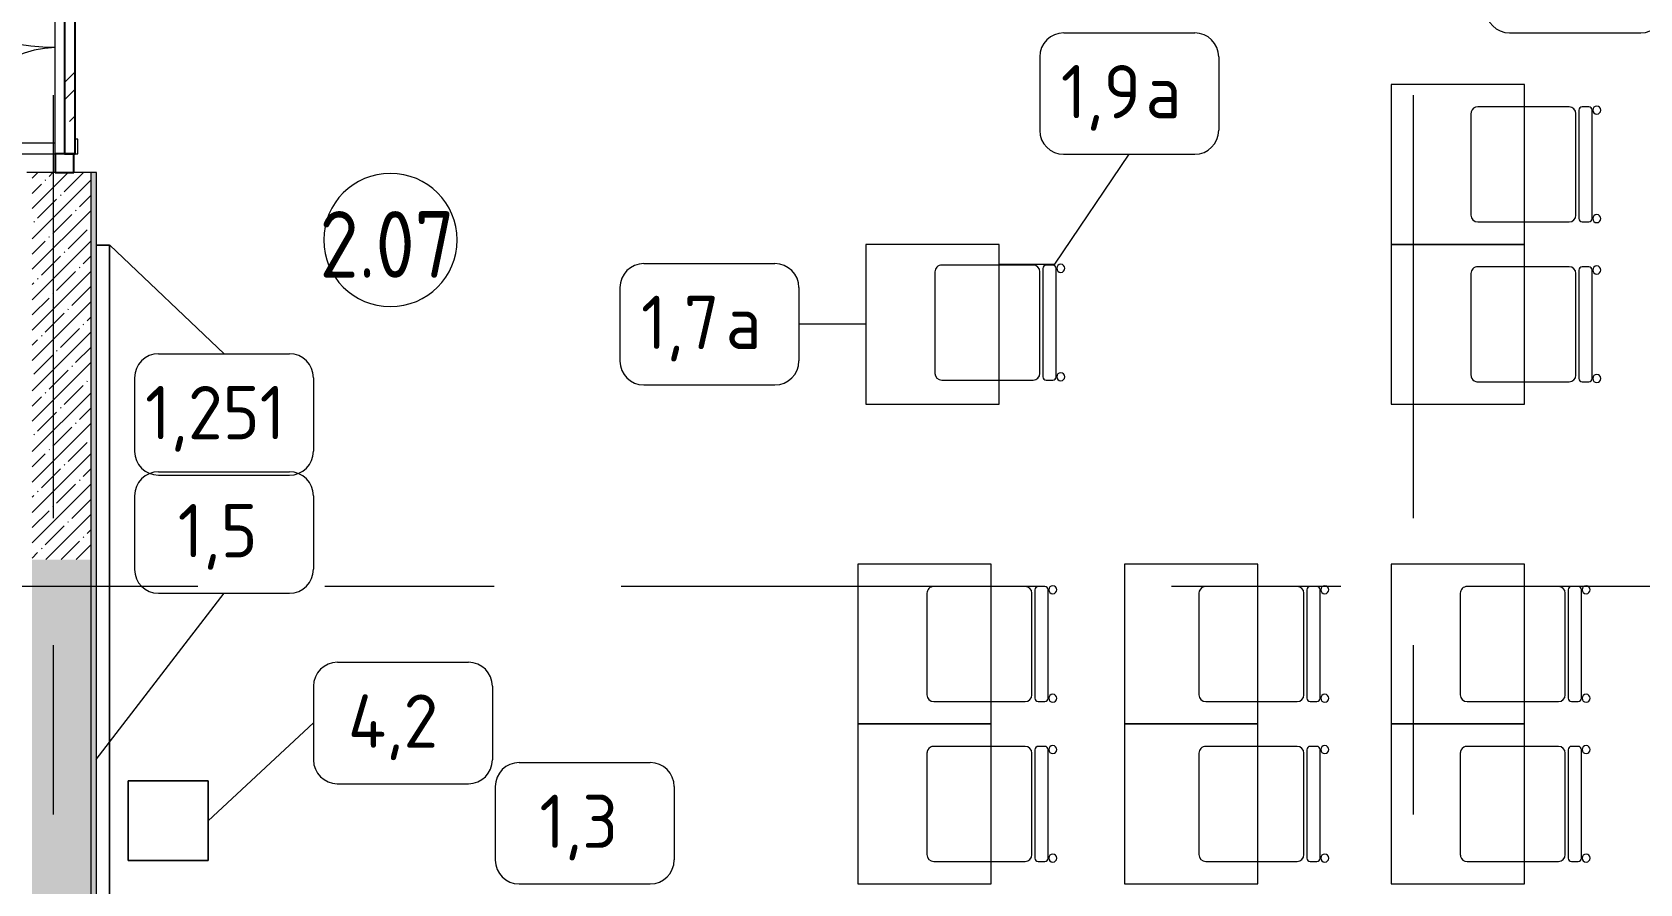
# Model space of a CAD drawing. Header units: millimetres. Extents: x 35092 to 251863, y -8553 to 29549.
# Drawn here: x 75480 to 81509, y 6683 to 9879 of the extents above; entities that cross this region are included whole.
import ezdxf

# ---------------------------------------------------------------- set-up
doc = ezdxf.new("R2010")
doc.units = ezdxf.units.MM
doc.linetypes.add('Осевая', pattern=[3175, 635, -476.25, 1587.5, -476.25])
for name, color, linetype, lineweight in [('A-AREA-IDEN', 7, 'Continuous', 9), ('A-DETL-GENF', 7, 'Continuous', 9), ('A-GLAZ-CURT', 7, 'Continuous', 9), ('A-GLAZ-CURT-1', 7, 'Continuous', 25), ('A-GLAZ-CWMG', 7, 'Continuous', 9), ('A-GLAZ-CWMG-1', 7, 'Continuous', 25), ('A-WALL', 7, 'Continuous', 9), ('I-FURN-IDEN', 7, 'Continuous', 9), ('I-WALL', 7, 'Continuous', 9), ('Оси-2', 7, 'Осевая', 9)]:
    doc.layers.add(name, color=color, linetype=linetype, lineweight=lineweight)
for name, color, linetype, lineweight, true_color in [('A-DOOR-1', 7, 'Continuous', 9, 0xc0c0c0), ('A-WALL-1', 9, 'Continuous', 9, 0x808080), ('A-WALL-FNSH-1', 9, 'Continuous', 9, 0x808080), ('I-FURN-1', 9, 'Continuous', 9, 0x808080)]:
    doc.layers.add(name, color=color, linetype=linetype, lineweight=lineweight, true_color=true_color)
doc.styles.add('GOST Common', font='GOST_Common.ttf', dxfattribs={"height": 200})
doc.styles.add('GOST Common_1', font='GOST_Common.ttf', dxfattribs={"width": 0.9, "height": 250})
pattern_1 = [(45, (0, 0), (-57.02463, 57.02463), []), (45, (57.025, 0), (-57.02463, 57.02463), [100.806, -20.161, 3.353, -16.808])]

# ---------------------------------------------------------------- blocks, each defined once
blk = doc.blocks.new('Стол базовый прямоугольный - 1_7а-25476368-План расстановки мебели и оборудования 2 этажа в осях 12-23')
at = {"layer": 'I-FURN-1'}
for p, q in [((250, 300), (-250, 300)), ((-250, 300), (-250, -300)), ((250, -300), (250, 300)), ((-250, -300), (250, -300))]:
    blk.add_line(p, q, dxfattribs=at)
blk = doc.blocks.new('Стул Breuer - 1_9а-V99-План расстановки мебели и оборудования 2 этажа в осях 12-23')
at = {"layer": 'I-FURN-1'}
for p, q in [((190.5, 241.3), (-190.5, 241.3)), ((-215.9, 215.9), (-215.9, 0)), ((215.9, 0), (215.9, 215.9)), ((-215.9, 0), (-215.9, -127)), ((215.9, -127), (215.9, 0)), ((-215.9, -176.2), (-215.9, -200.8)), ((203.2, -163.5), (-203.2, -163.5)), ((-190.5, -152.4), (190.5, -152.4)), ((215.9, -200.8), (215.9, -176.2)), ((-203.2, -213.5), (203.2, -213.5))]:
    blk.add_line(p, q, dxfattribs=at)
for centre, radius, start, end in [((-190.5, 215.9), 25.4, 90, 180), ((190.5, 215.9), 25.4, 45, 90), ((190.5, 215.9), 25.4, 0, 45), ((-190.5, -127), 25.4, 180, 270), ((-203.2, -176.2), 12.7, 90, 180), ((190.5, -127), 25.4, 270, 360), ((203.2, -176.2), 12.7, 360, 90), ((-203.5, -230.6), 15.1, 360, 180), ((-203.5, -230.6), 15.1, 180, 360), ((-203.2, -200.8), 12.7, 180, 270), ((203.7, -230.6), 15.1, 360, 180), ((203.7, -230.6), 15.1, 180, 360), ((203.2, -200.8), 12.7, 270, 360)]:
    blk.add_arc(centre, radius, start, end, dxfattribs=at)
blk = doc.blocks.new('Стул Breuer - 1_9а-V79-План расстановки мебели и оборудования 2 этажа в осях 12-23')
at = {"layer": 'I-FURN-1'}
for p, q in [((190.5, 241.3), (-190.5, 241.3)), ((-215.9, 215.9), (-215.9, 0)), ((215.9, 0), (215.9, 215.9)), ((-215.9, 0), (-215.9, -127)), ((215.9, -127), (215.9, 0)), ((-215.9, -176.2), (-215.9, -200.8)), ((203.2, -163.5), (-203.2, -163.5)), ((-190.5, -152.4), (190.5, -152.4)), ((215.9, -200.8), (215.9, -176.2)), ((-203.2, -213.5), (203.2, -213.5))]:
    blk.add_line(p, q, dxfattribs=at)
for centre, radius, start, end in [((-190.5, 215.9), 25.4, 90, 180), ((190.5, 215.9), 25.4, 60, 90), ((190.5, 215.9), 25.4, 0, 60), ((-190.5, -127), 25.4, 180, 270), ((-203.2, -176.2), 12.7, 90, 180), ((190.5, -127), 25.4, 270, 360), ((203.2, -176.2), 12.7, 360, 90), ((-203.5, -230.6), 15.1, 360, 180), ((-203.5, -230.6), 15.1, 180, 360), ((-203.2, -200.8), 12.7, 180, 270), ((203.7, -230.6), 15.1, 360, 180), ((203.7, -230.6), 15.1, 180, 360), ((203.2, -200.8), 12.7, 270, 360)]:
    blk.add_arc(centre, radius, start, end, dxfattribs=at)
blk = doc.blocks.new('Стул Breuer - 1_9а-V100-План расстановки мебели и оборудования 2 этажа в осях 12-23')
at = {"layer": 'I-FURN-1'}
for p, q in [((190.5, 241.3), (-190.5, 241.3)), ((-215.9, 215.9), (-215.9, 20)), ((215.9, 20), (215.9, 215.9)), ((-215.9, 20), (-215.9, -127)), ((215.9, -127), (215.9, 20)), ((-215.9, -176.2), (-215.9, -200.8)), ((203.2, -163.5), (-203.2, -163.5)), ((-190.5, -152.4), (190.5, -152.4)), ((215.9, -200.8), (215.9, -176.2)), ((-203.2, -213.5), (203.2, -213.5))]:
    blk.add_line(p, q, dxfattribs=at)
for centre, radius, start, end in [((-190.5, 215.9), 25.4, 90, 180), ((190.5, 215.9), 25.4, 15, 90), ((190.5, 215.9), 25.4, 0, 15), ((-190.5, -127), 25.4, 180, 270), ((-203.2, -176.2), 12.7, 90, 180), ((190.5, -127), 25.4, 270, 360), ((203.2, -176.2), 12.7, 360, 90), ((-203.5, -230.6), 15.1, 360, 180), ((-203.5, -230.6), 15.1, 180, 360), ((-203.2, -200.8), 12.7, 180, 270), ((203.7, -230.6), 15.1, 360, 180), ((203.7, -230.6), 15.1, 180, 360), ((203.2, -200.8), 12.7, 270, 360)]:
    blk.add_arc(centre, radius, start, end, dxfattribs=at)
blk = doc.blocks.new('Стул Breuer - 1_9а-V52-План расстановки мебели и оборудования 2 этажа в осях 12-23')
at = {"layer": 'I-FURN-1'}
for p, q in [((190.5, 241.3), (-190.5, 241.3)), ((-215.9, 215.9), (-215.9, 20)), ((215.9, 20), (215.9, 215.9)), ((-215.9, 20), (-215.9, -127)), ((215.9, -127), (215.9, 20)), ((-215.9, -176.2), (-215.9, -200.8)), ((203.2, -163.5), (-203.2, -163.5)), ((-190.5, -152.4), (190.5, -152.4)), ((215.9, -200.8), (215.9, -176.2)), ((-203.2, -213.5), (203.2, -213.5))]:
    blk.add_line(p, q, dxfattribs=at)
for centre, radius, start, end in [((-190.5, 215.9), 25.4, 90, 180), ((190.5, 215.9), 25.4, 0, 90), ((-190.5, -127), 25.4, 180, 270), ((-203.2, -176.2), 12.7, 90, 180), ((190.5, -127), 25.4, 270, 360), ((203.2, -176.2), 12.7, 360, 90), ((-203.5, -230.6), 15.1, 360, 180), ((-203.5, -230.6), 15.1, 180, 360), ((-203.2, -200.8), 12.7, 180, 270), ((203.7, -230.6), 15.1, 360, 180), ((203.7, -230.6), 15.1, 180, 360), ((203.2, -200.8), 12.7, 270, 360)]:
    blk.add_arc(centre, radius, start, end, dxfattribs=at)
blk = doc.blocks.new('Стул Breuer - 1_9а-25403171-План расстановки мебели и оборудования 2 этажа в осях 12-23')
at = {"layer": 'I-FURN-1'}
for p, q in [((190.5, 241.3), (-190.5, 241.3)), ((-215.9, 215.9), (-215.9, 0)), ((215.9, 0), (215.9, 215.9)), ((-215.9, 0), (-215.9, -127)), ((215.9, -127), (215.9, 0)), ((-215.9, -176.2), (-215.9, -200.8)), ((203.2, -163.5), (-203.2, -163.5)), ((-190.5, -152.4), (190.5, -152.4)), ((215.9, -200.8), (215.9, -176.2)), ((-203.2, -213.5), (203.2, -213.5))]:
    blk.add_line(p, q, dxfattribs=at)
for centre, radius, start, end in [((-190.5, 215.9), 25.4, 90, 180), ((190.5, 215.9), 25.4, 0, 90), ((-190.5, -127), 25.4, 180, 270), ((-203.2, -176.2), 12.7, 90, 180), ((190.5, -127), 25.4, 270, 360), ((203.2, -176.2), 12.7, 360, 90), ((-203.5, -230.6), 15.1, 360, 180), ((-203.5, -230.6), 15.1, 180, 360), ((-203.2, -200.8), 12.7, 180, 270), ((203.7, -230.6), 15.1, 360, 180), ((203.7, -230.6), 15.1, 180, 360), ((203.2, -200.8), 12.7, 270, 360)]:
    blk.add_arc(centre, radius, start, end, dxfattribs=at)
blk = doc.blocks.new('Стул Breuer - 1_9а-V78-План расстановки мебели и оборудования 2 этажа в осях 12-23')
at = {"layer": 'I-FURN-1'}
for p, q in [((190.5, 241.3), (-190.5, 241.3)), ((-215.9, 215.9), (-215.9, 0)), ((215.9, 0), (215.9, 215.9)), ((-215.9, 0), (-215.9, -127)), ((215.9, -127), (215.9, 0)), ((-215.9, -176.2), (-215.9, -200.8)), ((203.2, -163.5), (-203.2, -163.5)), ((-190.5, -152.4), (190.5, -152.4)), ((215.9, -200.8), (215.9, -176.2)), ((-203.2, -213.5), (203.2, -213.5))]:
    blk.add_line(p, q, dxfattribs=at)
for centre, radius, start, end in [((-190.5, 215.9), 25.4, 90, 105), ((190.5, 215.9), 25.4, 60, 90), ((-190.5, 215.9), 25.4, 105, 180), ((190.5, 215.9), 25.4, 0, 60), ((-190.5, -127), 25.4, 180, 270), ((-203.2, -176.2), 12.7, 90, 180), ((190.5, -127), 25.4, 270, 360), ((203.2, -176.2), 12.7, 360, 90), ((-203.5, -230.6), 15.1, 360, 180), ((-203.5, -230.6), 15.1, 180, 360), ((-203.2, -200.8), 12.7, 180, 270), ((203.7, -230.6), 15.1, 360, 180), ((203.7, -230.6), 15.1, 180, 360), ((203.2, -200.8), 12.7, 270, 360)]:
    blk.add_arc(centre, radius, start, end, dxfattribs=at)
blk = doc.blocks.new('Стул Breuer - 1_9а-V105-План расстановки мебели и оборудования 2 этажа в осях 12-23')
at = {"layer": 'I-FURN-1'}
for p, q in [((190.5, 241.3), (-190.5, 241.3)), ((-215.9, 215.9), (-215.9, 40)), ((215.9, 40), (215.9, 215.9)), ((-215.9, 40), (-215.9, -127)), ((215.9, -127), (215.9, 40)), ((-215.9, -176.2), (-215.9, -200.8)), ((203.2, -163.5), (-203.2, -163.5)), ((-190.5, -152.4), (190.5, -152.4)), ((215.9, -200.8), (215.9, -176.2)), ((-203.2, -213.5), (203.2, -213.5))]:
    blk.add_line(p, q, dxfattribs=at)
for centre, radius, start, end in [((-190.5, 215.9), 25.4, 90, 180), ((190.5, 215.9), 25.4, 75, 90), ((190.5, 215.9), 25.4, 0, 75), ((-190.5, -127), 25.4, 180, 270), ((-203.2, -176.2), 12.7, 90, 180), ((190.5, -127), 25.4, 270, 360), ((203.2, -176.2), 12.7, 360, 90), ((-203.5, -230.6), 15.1, 360, 180), ((-203.5, -230.6), 15.1, 180, 360), ((-203.2, -200.8), 12.7, 180, 270), ((203.7, -230.6), 15.1, 360, 180), ((203.7, -230.6), 15.1, 180, 360), ((203.2, -200.8), 12.7, 270, 360)]:
    blk.add_arc(centre, radius, start, end, dxfattribs=at)
blk = doc.blocks.new('Стул Breuer - 1_9а-V106-План расстановки мебели и оборудования 2 этажа в осях 12-23')
at = {"layer": 'I-FURN-1'}
for p, q in [((190.5, 241.3), (-190.5, 241.3)), ((-215.9, 215.9), (-215.9, 40)), ((215.9, 40), (215.9, 215.9)), ((-215.9, 40), (-215.9, -127)), ((215.9, -127), (215.9, 40)), ((-215.9, -176.2), (-215.9, -200.8)), ((203.2, -163.5), (-203.2, -163.5)), ((-190.5, -152.4), (190.5, -152.4)), ((215.9, -200.8), (215.9, -176.2)), ((-203.2, -213.5), (203.2, -213.5))]:
    blk.add_line(p, q, dxfattribs=at)
for centre, radius, start, end in [((-190.5, 215.9), 25.4, 90, 105), ((190.5, 215.9), 25.4, 45, 90), ((-190.5, 215.9), 25.4, 165, 180), ((-190.5, 215.9), 25.4, 105, 165), ((190.5, 215.9), 25.4, 0, 45), ((-190.5, -127), 25.4, 180, 270), ((-203.2, -176.2), 12.7, 90, 180), ((190.5, -127), 25.4, 270, 360), ((203.2, -176.2), 12.7, 360, 90), ((-203.5, -230.6), 15.1, 360, 180), ((-203.5, -230.6), 15.1, 180, 360), ((-203.2, -200.8), 12.7, 180, 270), ((203.7, -230.6), 15.1, 360, 180), ((203.7, -230.6), 15.1, 180, 360), ((203.2, -200.8), 12.7, 270, 360)]:
    blk.add_arc(centre, radius, start, end, dxfattribs=at)
blk = doc.blocks.new('Стул Breuer - 1_9а-V71-План расстановки мебели и оборудования 2 этажа в осях 12-23')
at = {"layer": 'I-FURN-1'}
for p, q in [((190.5, 241.3), (-190.5, 241.3)), ((-215.9, 215.9), (-215.9, 1)), ((215.9, 1), (215.9, 215.9)), ((-215.9, 1), (-215.9, -127)), ((215.9, -127), (215.9, 1)), ((-215.9, -176.2), (-215.9, -200.8)), ((203.2, -163.5), (-203.2, -163.5)), ((-190.5, -152.4), (190.5, -152.4)), ((215.9, -200.8), (215.9, -176.2)), ((-203.2, -213.5), (203.2, -213.5))]:
    blk.add_line(p, q, dxfattribs=at)
for centre, radius, start, end in [((-190.5, 215.9), 25.4, 90, 180), ((190.5, 215.9), 25.4, 0, 90), ((-190.5, -127), 25.4, 180, 270), ((-203.2, -176.2), 12.7, 90, 180), ((190.5, -127), 25.4, 270, 360), ((203.2, -176.2), 12.7, 360, 90), ((-203.5, -230.6), 15.1, 360, 180), ((-203.5, -230.6), 15.1, 180, 360), ((-203.2, -200.8), 12.7, 180, 270), ((203.7, -230.6), 15.1, 360, 180), ((203.7, -230.6), 15.1, 180, 360), ((203.2, -200.8), 12.7, 270, 360)]:
    blk.add_arc(centre, radius, start, end, dxfattribs=at)
blk = doc.blocks.new('Дверь_Витражная_остекление_ - ДВН_ДАО_Главный вход_1200 в свету Д-22 _п_-32403398-План расстановки мебели и оборудования 2 этажа в осях 12-23')
at = {"layer": 'A-DETL-GENF'}
for p, q in [((650, 920), (610, 920)), ((610, 920), (610, 35)), ((650, 35), (650, 920)), ((-610, 420), (-650, 420)), ((-650, 420), (-650, 35)), ((-610, 35), (-610, 420)), ((-650, -40), (-650, -50)), ((-650, -50), (-595, -50)), ((-595, -50), (-595, -40)), ((595, -50), (595, -40)), ((650, -50), (595, -50)), ((650, -40), (650, -50))]:
    blk.add_line(p, q, dxfattribs=at)
at = {"layer": 'A-DOOR-1'}
for p, q in [((650, 920), (650, 35)), ((-650, 420), (-650, 35))]:
    blk.add_line(p, q, dxfattribs=at)
for centre, radius, start, end in [((650, 20), 900, 90, 179.04182), ((-650, 20), 400, 2.16246, 90)]:
    blk.add_arc(centre, radius, start, end, dxfattribs=at)
blk = doc.blocks.new('Системная панель - Стекло - 40мм-32261946-План расстановки мебели и оборудования 2 этажа в осях 12-23')
at = {"layer": 'A-GLAZ-CURT'}
h = blk.add_hatch(dxfattribs=at)
h.set_pattern_fill('FP_84', color=256, style=0, pattern_type=2)
h.set_pattern_definition([(315, (-9972.3, 75701), (282.8427, 282.8427), [200, -600]), (315, (-10072.3, 75901), (282.8427, 282.8427), [600, -200]), (315, (-10172.3, 75501), (282.8427, 282.8427), [200, -600])])
h.paths.add_polyline_path([(-650, -40), (650, -40), (650, 0), (-650, 0)])
at = {"layer": 'A-GLAZ-CURT-1'}
for p, q in [((650, 0), (-650, 0)), ((-650, 0), (-650, -40)), ((650, -40), (650, 0)), ((-650, -40), (650, -40))]:
    blk.add_line(p, q, dxfattribs=at)
blk = doc.blocks.new('Прямоугольный импост - 50 x 70 мм-31928778-План расстановки мебели и оборудования 2 этажа в осях 12-23')
at = {"layer": 'A-GLAZ-CWMG'}
blk.add_line((75566, 9422.3), (75566, 10722.3), dxfattribs=at)
blk = doc.blocks.new('Прямоугольный импост - 50 x 70 мм-32257330-План расстановки мебели и оборудования 2 этажа в осях 12-23')
at = {"layer": 'A-GLAZ-CWMG-1'}
for p, q in [((0, 35), (-70, 35)), ((-70, 35), (-70, -35)), ((0, -35), (0, 35)), ((-70, -35), (0, -35))]:
    blk.add_line(p, q, dxfattribs=at)
blk = doc.blocks.new('Марка_Мебель - В прямоуг_Balcon_Марка-25523697-План расстановки мебели и оборудования 2 этажа в осях 12-23')
at = {"layer": 'I-FURN-IDEN'}
for p, q in [((-2.455, 2.278), (2.455, 2.278)), ((-3.355, 1.378), (-3.355, -1.384)), ((3.355, 1.378), (3.355, -1.378)), ((-2.461, -2.278), (2.455, -2.278))]:
    blk.add_line(p, q, dxfattribs=at)
for centre, radius, start, end in [((-2.455, 1.378), 0.9, 90, 180), ((2.455, 1.378), 0.9, 0, 90), ((-2.461, -1.384), 0.893, 180, 270), ((2.455, -1.378), 0.9, 270, 0)]:
    blk.add_arc(centre, radius, start, end, dxfattribs=at)
blk = doc.blocks.new('Марка_Помещения - Номер-25198446-План расстановки мебели и оборудования 2 этажа в осях 12-23')
at = {"layer": 'A-AREA-IDEN'}
for start, end in [(360, 180), (180, 360)]:
    blk.add_arc((0, 0), 2.5, start, end, dxfattribs=at)

msp = doc.modelspace()

# ---------------------------------------------------------------- hatches: boundary and pattern name
at = {"layer": 'I-WALL'}
h = msp.add_hatch(dxfattribs=at)
h.set_pattern_fill('FP_17', color=256, style=0, pattern_type=2)
h.set_pattern_definition(pattern_1)
h.paths.add_polyline_path([(75700, 7900), (75700, 9352.3), (75480, 9352.3), (75480, 7900)])
h.paths.add_polyline_path([(75480, 10792.3), (75700, 10792.3), (75700, 10900), (75480, 10900)])
h = msp.add_hatch(dxfattribs=at)
h.set_pattern_fill('FP_58', color=256, style=0, pattern_type=2)
h.set_pattern_definition([(0, (0, 0), (121.92, 30.48), [10.058, -81.382, 10.058, -81.382, -487.68]), (0, (0, 0), (121.92, 30.48), [-182.88, 10.058, -172.822, 10.058, -81.382, -213.36]), (0, (0, 0), (121.92, 30.48), [-457.2, 10.058, -50.902, 10.058, -142.342]), (120, (45.72, 15.24), (-87.356454, 90.345817), [10.058, -81.382, 10.058, -81.382, -487.68]), (120, (45.72, 15.24), (-87.356454, 90.345817), [-182.88, 10.058, -172.822, 10.058, -81.382, -213.36]), (120, (45.72, 15.24), (-87.356454, 90.345817), [-457.2, 10.058, -50.902, 10.058, -142.342]), (240, (60.96, 76.2), (-34.563546, -120.825817), [10.058, -81.382, 10.058, -81.382, -487.68]), (240, (60.96, 76.2), (-34.563546, -120.825817), [-182.88, 10.058, -172.822, 10.058, -81.382, -213.36]), (240, (60.96, 76.2), (-34.563546, -120.825817), [-457.2, 10.058, -50.902, 10.058, -142.342])])
h.paths.add_polyline_path([(75700, 4130), (75720, 4130), (75720, 9352.3), (75700, 9352.3), (75700, 6124.4)])
h.paths.add_polyline_path([(75700, 10792.3), (75720, 10792.3), (75720, 10900), (75700, 10900)])
h = msp.add_hatch(dxfattribs=at)
h.set_pattern_fill('FP_17', color=256, style=0, pattern_type=2)
h.set_pattern_definition(pattern_1)
h.paths.add_polyline_path([(75700, -100), (75700, 3550), (75480, 3550), (75480, -100)])
h.paths.add_polyline_path([(75700, 4050), (75700, 7900), (75480, 7900), (75480, 4050), (75662.2, 4050)])

# ---------------------------------------------------------------- linework, layer by layer
at = {"layer": 'A-WALL'}
msp.add_line((75720, 9352.3), (75720, 4145), dxfattribs=at)
at = {"layer": 'A-WALL-1'}
for p, q in [((75720, 9352.3), (75460, 9352.3)), ((75700, 9352.3), (75700, 4050))]:
    msp.add_line(p, q, dxfattribs=at)
at = {"layer": 'A-WALL-FNSH-1'}
for p, q in [((75721, 9352.3), (75720, 9352.3)), ((75721, 4146), (75721, 9352.3))]:
    msp.add_line(p, q, dxfattribs=at)
at = {"layer": 'I-FURN-1'}
for p, q in [((75770.5, 9080), (75720, 9080)), ((75720, 9080), (75770.5, 9080)), ((75770.5, 5030), (75770.5, 9080)), ((75770.5, 9080), (75770.5, 5030)), ((76140.6, 7070), (75840.6, 7070)), ((75840.6, 7070), (75840.6, 6770)), ((75840.6, 6770), (75840.6, 7070)), ((75840.6, 7070), (76140.6, 7070)), ((76140.6, 6770), (76140.6, 7070)), ((76140.6, 7070), (76140.6, 6770)), ((75840.6, 6770), (76140.6, 6770)), ((76140.6, 6770), (75840.6, 6770))]:
    msp.add_line(p, q, dxfattribs=at)
at = {"layer": 'I-FURN-IDEN'}
for p, q in [((79314.5, 9008.1), (79594.1, 9421.2)), ((75735.5, 9080), (75771.8, 9080)), ((75771.8, 9080), (76199.5, 8672.2)), ((79108.9, 9008.1), (79314.5, 9008.1)), ((78605.9, 8783), (78355.3, 8783)), ((75720, 7150), (76199.5, 7773.6)), ((76140.6, 6920), (76535, 7286.6))]:
    msp.add_line(p, q, dxfattribs=at)
at = {"layer": 'Оси-2'}
for p, q in [((75560, 593.7), (75560, 25078.1)), ((80660, 593.7), (80660, 24890.1)), ((38477.2, 7800), (82200, 7800))]:
    msp.add_line(p, q, dxfattribs=at)

# ---------------------------------------------------------------- block references
at = {"layer": 'A-AREA-IDEN', "xscale": 99.99999999999993, "yscale": 99.99999999999993, "zscale": 99.99999999999993}
msp.add_blockref('Марка_Помещения - Номер-25198446-План расстановки мебели и оборудования 2 этажа в осях 12-23', (76823.5, 9099.3), dxfattribs=at)
at = {"layer": 'A-DOOR-1', "rotation": 89.99999999999997}
msp.add_blockref('Дверь_Витражная_остекление_ - ДВН_ДАО_Главный вход_1200 в свету Д-22 _п_-32403398-План расстановки мебели и оборудования 2 этажа в осях 12-23', (75601, 10072.3), dxfattribs=at)
at = {"layer": 'A-GLAZ-CURT', "rotation": 89.99999999999997}
msp.add_blockref('Системная панель - Стекло - 40мм-32261946-План расстановки мебели и оборудования 2 этажа в осях 12-23', (75601, 10072.3), dxfattribs=at)
at = {"layer": 'A-GLAZ-CWMG'}
msp.add_blockref('Прямоугольный импост - 50 x 70 мм-31928778-План расстановки мебели и оборудования 2 этажа в осях 12-23', (0, 0), dxfattribs=at)
at = {"layer": 'A-GLAZ-CWMG', "rotation": 269.9999999999999}
msp.add_blockref('Прямоугольный импост - 50 x 70 мм-32257330-План расстановки мебели и оборудования 2 этажа в осях 12-23', (75601, 9352.3), dxfattribs=at)
at = {"layer": 'I-FURN-1'}
for p in [(80826.9, 9383), (78855.9, 8783), (80826.9, 8783), (78826.9, 7583), (79826.9, 7583), (80826.9, 7583), (78826.9, 6983), (79826.9, 6983), (80826.9, 6983)]:
    msp.add_blockref('Стол базовый прямоугольный - 1_7а-25476368-План расстановки мебели и оборудования 2 этажа в осях 12-23', p, dxfattribs=at)
at = {"layer": 'I-FURN-1', "rotation": 89.99999999999959}
for name, p in [('Стул Breuer - 1_9а-V105-План расстановки мебели и оборудования 2 этажа в осях 12-23', (81116.9, 9383)), ('Стул Breuer - 1_9а-V71-План расстановки мебели и оборудования 2 этажа в осях 12-23', (79106.9, 8789.3)), ('Стул Breuer - 1_9а-V106-План расстановки мебели и оборудования 2 этажа в осях 12-23', (81116.9, 8783)), ('Стул Breuer - 1_9а-V99-План расстановки мебели и оборудования 2 этажа в осях 12-23', (79076.9, 7583)), ('Стул Breuer - 1_9а-V100-План расстановки мебели и оборудования 2 этажа в осях 12-23', (80096.9, 7583)), ('Стул Breuer - 1_9а-25403171-План расстановки мебели и оборудования 2 этажа в осях 12-23', (81076.9, 7583)), ('Стул Breuer - 1_9а-V79-План расстановки мебели и оборудования 2 этажа в осях 12-23', (79076.9, 6983)), ('Стул Breuer - 1_9а-V52-План расстановки мебели и оборудования 2 этажа в осях 12-23', (80096.9, 6983)), ('Стул Breuer - 1_9а-V78-План расстановки мебели и оборудования 2 этажа в осях 12-23', (81076.9, 6983))]:
    msp.add_blockref(name, p, dxfattribs=at)
at = {"layer": 'I-FURN-IDEN', "xscale": 99.99999999999993, "yscale": 99.99999999999993, "zscale": 99.99999999999993}
for p in [(81266.6, 10104.4), (79594.1, 9648.9), (78019.8, 8783), (76199.5, 8444.5), (76199.5, 8001.4), (76870.5, 7286.6), (77552.2, 6910.4)]:
    msp.add_blockref('Марка_Мебель - В прямоуг_Balcon_Марка-25523697-План расстановки мебели и оборудования 2 этажа в осях 12-23', p, dxfattribs=at)

# ---------------------------------------------------------------- texts
at = {"layer": 'A-AREA-IDEN', "insert": (76557.8, 9207.8), "char_height": 250, "width": 663.797, "attachment_point": 1, "style": 'GOST Common_1'}
msp.add_mtext('2.07', dxfattribs=at)
at = {"layer": 'I-FURN-IDEN', "char_height": 200, "attachment_point": 1, "style": 'GOST Common'}
for s, insert, width in [('1,9', (79337.6, 9756), 384.81), ('\\fGOST Common|b0|i0|c204|p34|;а', (79655.1, 9756), 200.422), ('1,7', (77763.3, 8890.1), 384.81), ('\\fGOST Common|b0|i0|c204|p34|;а', (78080.8, 8890.1), 200.422), ('1,251', (75903.5, 8551.5), 681.434), ('1,5', (76026, 8108.4), 384.81), ('4,2', (76664, 7393.7), 464.979), ('1,3', (77382.2, 7017.5), 376.793)]:
    msp.add_mtext(s, dxfattribs=dict(at, insert=insert, width=width))

doc.saveas('drawing.dxf')
